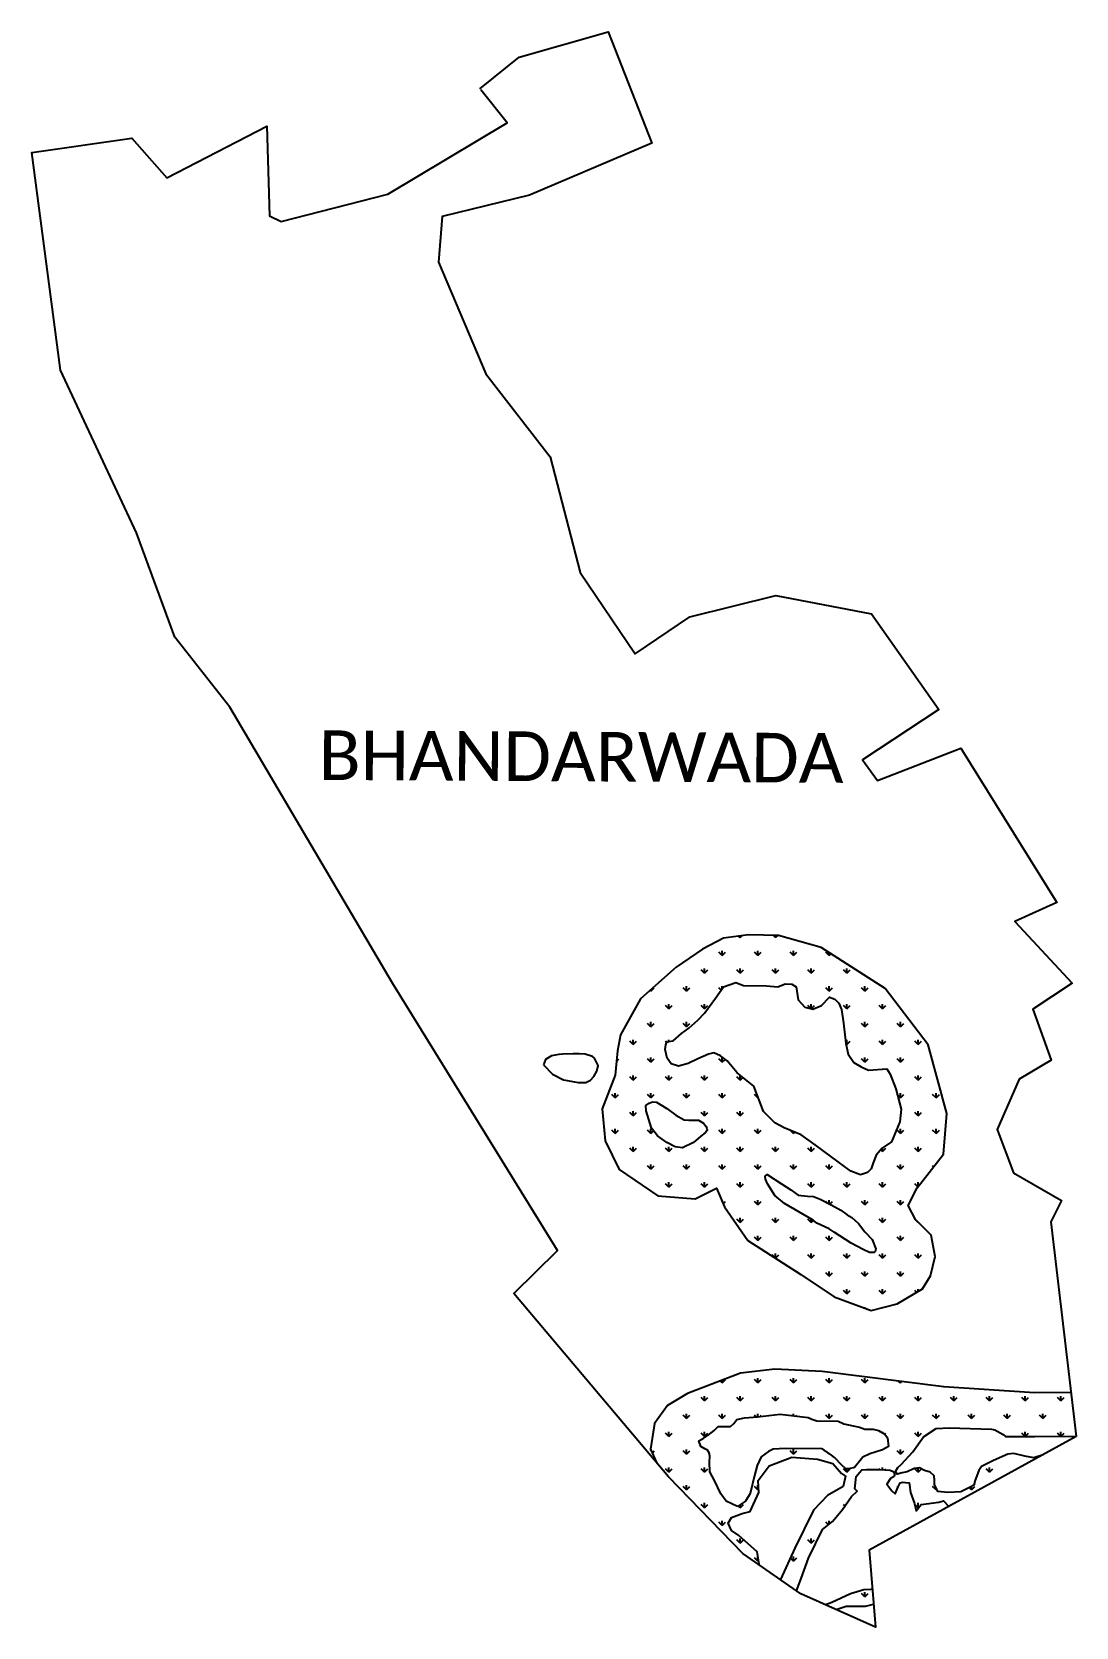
# Model space of a CAD drawing. Header units: metres. Extents: x 314978 to 316031, y 1897174 to 1898782.
import ezdxf

# ---------------------------------------------------------------- set-up
doc = ezdxf.new("R2010")
doc.units = ezdxf.units.M
for name, color, linetype in [('MANGROOVE BUFFER ZONE', 120, 'Continuous'), ('village', 3, 'Continuous'), ('VILLAGE NAME', 250, 'Continuous')]:
    doc.layers.add(name, color=color, linetype=linetype)

msp = doc.modelspace()

# ---------------------------------------------------------------- hatches: boundary and pattern name
at = {"layer": 'MANGROOVE BUFFER ZONE'}
h = msp.add_hatch(dxfattribs=at)
h.set_pattern_fill('GRASS', color=256)
h.paths.add_polyline_path([(315884.1, 1897528.4), (315888.8, 1897548), (315884.7, 1897569.4), (315869, 1897585.3), (315861.4, 1897599.4), (315870.4, 1897617.2), (315897.2, 1897651), (315900.5, 1897692), (315881.5, 1897761.2), (315838.1, 1897818.1), (315773.8, 1897859.3), (315730.6, 1897871.5), (315700.4, 1897872.1), (315675.4, 1897868.9), (315654.2, 1897857.7), (315627.5, 1897839.5), (315591.6, 1897807.5), (315571.6, 1897771.3), (315568.3, 1897755.2), (315566, 1897730.7), (315552.9, 1897696.8), (315555.9, 1897664.5), (315570.1, 1897635.7), (315609.2, 1897609.2), (315646.6, 1897606.1), (315668.2, 1897616.9), (315676.3, 1897597.9), (315699.9, 1897563.9), (315753.4, 1897529.6), (315786.7, 1897507.3), (315824.1, 1897493.5), (315850.5, 1897500.3), (315875.9, 1897515.4)])
h.paths.add_polyline_path([(315822.4, 1897552), (315816.1, 1897554.8), (315804.1, 1897561.5), (315787, 1897572.5), (315781.9, 1897575.8), (315769.3, 1897581.6), (315765.7, 1897584.5), (315736.9, 1897601.2), (315727.2, 1897609.5), (315719.7, 1897621.3), (315717.5, 1897625.9), (315717.2, 1897629), (315719.4, 1897630.6), (315733.8, 1897621.2), (315743.1, 1897615), (315750.6, 1897609.8), (315760, 1897608.7), (315766, 1897608.5), (315772.8, 1897605.6), (315783.7, 1897600), (315793.6, 1897594.7), (315799.8, 1897589.8), (315804.8, 1897587.3), (315811.4, 1897581.3), (315817.7, 1897572.6), (315825.3, 1897564.9), (315829, 1897555.7), (315827.8, 1897551.8)], flags=16)
h.paths.add_polyline_path([(315813.4, 1897630.3), (315803.8, 1897633.8), (315790.8, 1897643.2), (315767.6, 1897660.4), (315753.7, 1897670.4), (315736.6, 1897677.6), (315727, 1897682.6), (315715.7, 1897694.2), (315705.9, 1897719.5), (315688.9, 1897733.1), (315678.9, 1897745), (315672.2, 1897750.2), (315665.5, 1897753.3), (315660, 1897752), (315649.4, 1897747.3), (315639.6, 1897742.4), (315630, 1897739.7), (315622.4, 1897742.2), (315618.6, 1897747.7), (315616.4, 1897756.7), (315617.1, 1897761.3), (315617.9, 1897763.8), (315619.9, 1897764.6), (315624.4, 1897765.2), (315632.9, 1897772.8), (315640.3, 1897778.2), (315649.4, 1897786), (315656.2, 1897793.3), (315667.3, 1897808.4), (315675.3, 1897819.8), (315687.7, 1897824.1), (315695.3, 1897821.2), (315718.8, 1897820.9), (315730, 1897819.9), (315737.4, 1897822.9), (315744.1, 1897822.3), (315748.4, 1897819.6), (315750.6, 1897806.8), (315757.4, 1897799.4), (315765.5, 1897797.4), (315774.1, 1897801), (315782.1, 1897809.3), (315787.4, 1897807.3), (315791.5, 1897803.4), (315794.4, 1897797), (315796.4, 1897783.2), (315798.5, 1897762.7), (315800.8, 1897751.8), (315806.6, 1897743.5), (315813.9, 1897739), (315821.5, 1897735.9), (315840.1, 1897737), (315843.3, 1897731.7), (315848.9, 1897716.8), (315854.4, 1897696.5), (315852.9, 1897683.6), (315844.5, 1897663.5), (315835.3, 1897657.2), (315829.1, 1897650), (315826.1, 1897642.3), (315824.2, 1897636.3), (315820.3, 1897632.6)], flags=16)
h.paths.add_polyline_path([(315656.8, 1897672.4), (315652.3, 1897669.3), (315644.9, 1897662.7), (315633.8, 1897657.3), (315626.6, 1897658.5), (315618.2, 1897662.8), (315608.8, 1897669.6), (315602.8, 1897677.2), (315597.4, 1897694.8), (315596.9, 1897700), (315600.2, 1897702.5), (315603.6, 1897703.8), (315607.7, 1897703.5), (315618, 1897697), (315627.4, 1897690.5), (315635.7, 1897685.6), (315640.3, 1897685.4), (315650.2, 1897685.3), (315655.2, 1897682.3), (315657.7, 1897679), (315658.5, 1897677.1), (315659.1, 1897675.2)], flags=16)
h = msp.add_hatch(dxfattribs=at)
h.set_pattern_fill('GRASS', color=256)
h.paths.add_polyline_path([(316025.5, 1897410.7), (315988.7, 1897410.5), (315897.3, 1897416.4), (315774.6, 1897432), (315727, 1897434.2), (315692.3, 1897430.2), (315638.9, 1897409.9), (315618.7, 1897397.8), (315605.8, 1897379.6), (315601.6, 1897353.5), (315608.1, 1897339.5), (315619.7, 1897325.7), (315694.7, 1897248.3), (315711, 1897237.1), (315711.3, 1897238.1), (315709.1, 1897250), (315690.7, 1897266.5), (315683.2, 1897271.7), (315679.9, 1897279.1), (315683.3, 1897284.7), (315694.1, 1897288.8), (315702.3, 1897290.9), (315705.4, 1897298.3), (315711, 1897309.8), (315710.1, 1897321.9), (315721.4, 1897336.9), (315744.1, 1897345.5), (315770.1, 1897343.7), (315785.6, 1897339.2), (315794.3, 1897329.2), (315798.3, 1897326.5), (315795.8, 1897315.9), (315780.2, 1897306.8), (315766.1, 1897292.2), (315747.3, 1897253.9), (315732.7, 1897222.1), (315749, 1897210.9), (315753.5, 1897223.2), (315761.1, 1897243.6), (315775.1, 1897272.5), (315785.1, 1897280.7), (315795.4, 1897292.7), (315804.4, 1897305.8), (315810.2, 1897311.2), (315807.6, 1897313.7), (315809.1, 1897326.1), (315812.3, 1897330.1), (315814.7, 1897332.7), (315819.6, 1897333.2), (315832.3, 1897333), (315843.4, 1897332.5), (315846.9, 1897330.8), (315847.8, 1897327.8), (315847.5, 1897326.1), (315843.6, 1897324), (315840.1, 1897318.5), (315845.1, 1897311.6), (315848.4, 1897308.5), (315851.3, 1897315.6), (315853.3, 1897319.7), (315855.9, 1897320.3), (315858.7, 1897320.1), (315862.6, 1897319.7), (315862.9, 1897317.3), (315863.7, 1897309.9), (315867.9, 1897298.9), (315869.6, 1897291.6), (315874.4, 1897297.9), (315892.2, 1897300.3), (315897.1, 1897301.4), (315902.4, 1897295.9), (315997.6, 1897348.1), (315988, 1897344.9), (315979.1, 1897346.6), (315968.1, 1897349.3), (315961.8, 1897348.7), (315947.4, 1897342.3), (315939.3, 1897338.2), (315935.5, 1897336.2), (315932.7, 1897332.2), (315928.9, 1897322.4), (315927.7, 1897317.2), (315923.8, 1897315.3), (315914.6, 1897310.7), (315901.6, 1897309.9), (315891.4, 1897310.9), (315887.9, 1897318), (315888, 1897322.5), (315887.8, 1897326.8), (315883.7, 1897330.3), (315877.9, 1897332), (315872.8, 1897334.8), (315867.4, 1897334.3), (315860.5, 1897330.9), (315855.3, 1897329.9), (315851.6, 1897328.7), (315850.3, 1897328.4), (315848.6, 1897331.3), (315851, 1897335.1), (315854.4, 1897338.3), (315866, 1897351), (315876.8, 1897366), (315889.7, 1897374.4), (315902.8, 1897375.2), (315945.4, 1897373.9), (315948.8, 1897373), (315957.1, 1897368.4), (315959.5, 1897366.5), (315989.2, 1897366.3), (316030.7, 1897366.8)])
h.paths.add_polyline_path([(315790.9, 1897382), (315796.5, 1897379.2), (315806.1, 1897377.1), (315812.5, 1897375.8), (315817.6, 1897373.9), (315826, 1897373.9), (315831.6, 1897372.5), (315837.9, 1897368.8), (315840.5, 1897365.1), (315841.7, 1897356.4), (315835.5, 1897353), (315822.7, 1897348.8), (315815.8, 1897345.6), (315814.5, 1897343.9), (315807.5, 1897335.2), (315801.8, 1897333.9), (315798.7, 1897333.9), (315794.6, 1897337.6), (315787.3, 1897345.4), (315784.3, 1897347.7), (315776.7, 1897352.8), (315774.5, 1897354.1), (315737.5, 1897354.3), (315725.3, 1897353.5), (315720.5, 1897351.2), (315713.3, 1897345.9), (315709.3, 1897337.3), (315706.7, 1897327.2), (315702.2, 1897309.1), (315697.4, 1897301.1), (315689.4, 1897295.9), (315678.1, 1897301.3), (315672.6, 1897308.7), (315666.1, 1897322), (315661.5, 1897330.8), (315661.2, 1897340.4), (315661.6, 1897346.5), (315660.9, 1897350.1), (315659.1, 1897352.6), (315656.5, 1897353.9), (315652.3, 1897356.2), (315650.5, 1897361.9), (315654.8, 1897364.3), (315659.8, 1897367.9), (315665.9, 1897372.4), (315669.9, 1897376.5), (315675.9, 1897376.5), (315682.2, 1897376.5), (315685.8, 1897379.4), (315688.8, 1897383.7), (315696.6, 1897385.1), (315709.6, 1897386.4), (315732.4, 1897389), (315760.8, 1897385.6), (315764.4, 1897383.8), (315769.5, 1897382.2)], flags=16)
h.paths.add_polyline_path([(315825.2, 1897212.5), (315823.8, 1897212.2), (315816.6, 1897212), (315803.2, 1897207.7), (315784.4, 1897199), (315778.1, 1897196.8), (315788.9, 1897192), (315799, 1897195.5), (315818.4, 1897195.4), (315826.5, 1897197.4)])

# ---------------------------------------------------------------- linework, layer by layer
at = {"color": 3}
msp.add_lwpolyline([(315429.7, 1898725.2), (315469.3, 1898757)], dxfattribs=at)
at = {"layer": 'MANGROOVE BUFFER ZONE', "flags": 128}
for points in [[(315870.4, 1897617.2), (315897.2, 1897651), (315900.5, 1897692), (315881.5, 1897761.2), (315838.1, 1897818.1), (315773.8, 1897859.3), (315730.6, 1897871.5), (315700.4, 1897872.1), (315675.4, 1897868.9), (315654.2, 1897857.7), (315627.5, 1897839.5), (315591.6, 1897807.5), (315571.6, 1897771.3), (315568.3, 1897755.2), (315566, 1897730.7), (315552.9, 1897696.8), (315555.9, 1897664.5), (315570.1, 1897635.7), (315609.2, 1897609.2), (315646.6, 1897606.1), (315668.2, 1897616.9), (315676.3, 1897597.9), (315699.9, 1897563.9), (315753.4, 1897529.6), (315786.7, 1897507.3), (315824.1, 1897493.5), (315850.5, 1897500.3), (315875.9, 1897515.4), (315884.1, 1897528.4), (315888.8, 1897548), (315884.7, 1897569.4), (315869, 1897585.3), (315861.4, 1897599.4)], [(315813.4, 1897630.3), (315803.8, 1897633.8), (315790.8, 1897643.2), (315767.6, 1897660.4), (315753.7, 1897670.4), (315736.6, 1897677.6), (315727, 1897682.6), (315715.7, 1897694.2), (315705.9, 1897719.5), (315688.9, 1897733.1), (315678.9, 1897745), (315672.2, 1897750.2), (315665.5, 1897753.3), (315660, 1897752), (315649.4, 1897747.3), (315639.6, 1897742.4), (315630, 1897739.7), (315622.4, 1897742.2), (315618.6, 1897747.7), (315616.4, 1897756.7), (315617.1, 1897761.3), (315617.9, 1897763.8), (315619.9, 1897764.6), (315624.4, 1897765.2), (315632.9, 1897772.8), (315640.3, 1897778.2), (315649.4, 1897786), (315656.2, 1897793.3), (315667.3, 1897808.4), (315675.3, 1897819.8), (315687.7, 1897824.1), (315695.3, 1897821.2), (315718.8, 1897820.9), (315730, 1897819.9), (315737.4, 1897822.9), (315744.1, 1897822.3), (315748.4, 1897819.6), (315750.6, 1897806.8), (315757.4, 1897799.4), (315765.5, 1897797.4), (315774.1, 1897801), (315782.1, 1897809.3), (315787.4, 1897807.3), (315791.5, 1897803.4), (315794.4, 1897797), (315796.4, 1897783.2), (315798.5, 1897762.7), (315800.8, 1897751.8), (315806.6, 1897743.5), (315813.9, 1897739), (315821.5, 1897735.9), (315840.1, 1897737), (315843.3, 1897731.7), (315848.9, 1897716.8), (315854.4, 1897696.5), (315852.9, 1897683.6), (315844.5, 1897663.5), (315835.3, 1897657.2), (315829.1, 1897650), (315826.1, 1897642.3), (315824.2, 1897636.3), (315820.3, 1897632.6)], [(315494, 1897741), (315502.8, 1897731.8), (315514, 1897725.9), (315528.7, 1897723.4), (315536.4, 1897723.2), (315541.2, 1897725.5), (315544.7, 1897729.4), (315547.7, 1897734.8), (315549.1, 1897740.4), (315545.1, 1897748), (315543.2, 1897749.6), (315535.8, 1897751.9), (315529.9, 1897752.3), (315523.9, 1897752.1), (315513.3, 1897751.9), (315509.3, 1897751.4), (315501.8, 1897750.1), (315495.8, 1897746.6), (315494, 1897741)], [(315656.8, 1897672.4), (315652.3, 1897669.3), (315644.9, 1897662.7), (315633.8, 1897657.3), (315626.6, 1897658.5), (315618.2, 1897662.8), (315608.8, 1897669.6), (315602.8, 1897677.2), (315597.4, 1897694.8), (315596.9, 1897700), (315600.2, 1897702.5), (315603.6, 1897703.8), (315607.7, 1897703.5), (315618, 1897697), (315627.4, 1897690.5), (315635.7, 1897685.6), (315640.3, 1897685.4), (315650.2, 1897685.3), (315655.2, 1897682.3), (315657.7, 1897679), (315658.5, 1897677.1), (315658.9, 1897675.7), (315658.9, 1897675)], [(315804.8, 1897587.3), (315811.4, 1897581.3), (315817.7, 1897572.6), (315825.3, 1897564.9), (315829, 1897555.7), (315828.1, 1897552.9), (315827.1, 1897551.8), (315822.4, 1897552), (315816.1, 1897554.8), (315804.1, 1897561.5), (315787, 1897572.5), (315781.9, 1897575.8), (315769.3, 1897581.6), (315765.7, 1897584.5), (315736.9, 1897601.2), (315727.2, 1897609.5), (315719.7, 1897621.3), (315717.5, 1897625.9), (315717.2, 1897629), (315719.4, 1897630.6), (315733.8, 1897621.2), (315743.1, 1897615), (315750.6, 1897609.8), (315760, 1897608.7), (315766, 1897608.5), (315772.8, 1897605.6), (315783.7, 1897600), (315793.6, 1897594.7), (315799.8, 1897589.8)], [(315689.4, 1897295.9), (315678.1, 1897301.3), (315672.6, 1897308.7), (315666.1, 1897322), (315661.5, 1897330.8), (315661.2, 1897340.4), (315661.6, 1897346.5), (315660.9, 1897350.1), (315659.1, 1897352.6), (315656.5, 1897353.9), (315652.3, 1897356.2), (315650.5, 1897361.9), (315654.8, 1897364.3), (315659.8, 1897367.9), (315665.9, 1897372.4), (315669.9, 1897376.5), (315675.9, 1897376.5), (315682.2, 1897376.5), (315685.8, 1897379.4), (315688.8, 1897383.7), (315696.6, 1897385.1), (315709.6, 1897386.4), (315732.4, 1897389), (315760.8, 1897385.6), (315764.4, 1897383.8), (315769.5, 1897382.2), (315790.9, 1897382), (315796.5, 1897379.2), (315806.1, 1897377.1), (315812.5, 1897375.8), (315817.6, 1897373.9), (315826, 1897373.9), (315831.6, 1897372.5), (315837.9, 1897368.8), (315840.5, 1897365.1), (315841.7, 1897356.4), (315835.5, 1897353), (315822.7, 1897348.8), (315815.8, 1897345.6), (315814.5, 1897343.9), (315807.5, 1897335.2), (315801.8, 1897333.9), (315798.7, 1897333.9), (315794.6, 1897337.6), (315787.3, 1897345.4), (315784.3, 1897347.7), (315776.7, 1897352.8), (315774.5, 1897354.1), (315737.5, 1897354.3), (315725.3, 1897353.5), (315720.5, 1897351.2), (315713.3, 1897345.9), (315709.3, 1897337.3), (315706.7, 1897327.2), (315702.2, 1897309.1), (315697.4, 1897301.1)]]:
    msp.add_lwpolyline(points, close=True, dxfattribs=at)
for points in [[(316025.5, 1897410.7), (315988.7, 1897410.5), (315897.3, 1897416.4), (315774.6, 1897432), (315727, 1897434.2), (315692.3, 1897430.2), (315638.9, 1897409.9), (315618.7, 1897397.8), (315605.8, 1897379.6), (315601.6, 1897353.5), (315608.1, 1897339.5)], [(315997.6, 1897348.1), (315988, 1897344.9), (315979.1, 1897346.6), (315968.1, 1897349.3), (315961.8, 1897348.7), (315947.4, 1897342.3), (315939.3, 1897338.2), (315935.5, 1897336.2), (315932.7, 1897332.2), (315928.9, 1897322.4), (315927.7, 1897317.2), (315923.8, 1897315.3), (315914.6, 1897310.7), (315901.6, 1897309.9), (315891.4, 1897310.9), (315887.9, 1897318), (315888, 1897322.5), (315887.8, 1897326.8), (315883.7, 1897330.3), (315877.9, 1897332), (315872.8, 1897334.8), (315867.4, 1897334.3), (315860.5, 1897330.9), (315855.3, 1897329.9), (315851.6, 1897328.7), (315850.3, 1897328.4), (315848.6, 1897331.3), (315851, 1897335.1), (315854.4, 1897338.3), (315866, 1897351), (315876.8, 1897366), (315889.7, 1897374.4), (315902.8, 1897375.2), (315945.4, 1897373.9), (315948.8, 1897373), (315957.1, 1897368.4), (315959.5, 1897366.5), (315989.2, 1897366.3), (316030.7, 1897366.8)], [(315711, 1897237.1), (315711.3, 1897238.1), (315709.1, 1897250), (315690.7, 1897266.5), (315683.2, 1897271.7), (315679.9, 1897279.1), (315683.3, 1897284.7), (315694.1, 1897288.8), (315702.3, 1897290.9), (315705.4, 1897298.3), (315711, 1897309.8), (315710.1, 1897321.9), (315721.4, 1897336.9), (315744.1, 1897345.5), (315770.1, 1897343.7), (315785.6, 1897339.2), (315794.3, 1897329.2), (315798.3, 1897326.5), (315795.8, 1897315.9), (315780.2, 1897306.8), (315766.1, 1897292.2), (315747.3, 1897253.9), (315732.7, 1897222.1)], [(315748.9, 1897210.8), (315753.5, 1897223.2), (315761.1, 1897243.6), (315775.1, 1897272.5), (315785.1, 1897280.7), (315795.4, 1897292.7), (315804.4, 1897305.8), (315810.2, 1897311.2), (315807.6, 1897313.7), (315809.1, 1897326.1), (315812.3, 1897330.1), (315814.7, 1897332.7), (315819.6, 1897333.2), (315832.3, 1897333), (315843.4, 1897332.5), (315846.9, 1897330.8), (315847.8, 1897327.8), (315847.5, 1897326.1), (315843.6, 1897324), (315840.1, 1897318.5), (315845.1, 1897311.6), (315848.4, 1897308.5), (315851.3, 1897315.6), (315853.3, 1897319.7), (315855.9, 1897320.3), (315858.7, 1897320.1), (315862.6, 1897319.7), (315862.9, 1897317.3), (315863.7, 1897309.9), (315867.9, 1897298.9), (315869.6, 1897291.6), (315874.4, 1897297.9), (315892.2, 1897300.3), (315897.1, 1897301.4), (315902.6, 1897295.7)], [(315825.2, 1897212.5), (315823.8, 1897212.2), (315816.6, 1897212), (315803.2, 1897207.7), (315784.4, 1897199), (315778.1, 1897196.8)], [(315788.9, 1897192), (315799, 1897195.5), (315818.4, 1897195.4), (315826.5, 1897197.4)]]:
    msp.add_lwpolyline(points, dxfattribs=at)
at = {"layer": 'village', "color": 3}
for points in [[(315469.3, 1898757, 0), (315559, 1898782.5, 0), (315602.9, 1898670.3, 0), (315479.6, 1898617.8, 0), (315391.6, 1898596.4, 0), (315388.1, 1898550.2, 0), (315435.7, 1898437.7, 0), (315500.7, 1898354.2, 0), (315530.9, 1898237.5, 0), (315586.4, 1898155.6, 0), (315641.3, 1898192.9, 0), (315728.1, 1898214.3, 0), (315824.4, 1898195.7, 0), (315892.3, 1898099.3, 0), (315815.3, 1898048.7, 0), (315830.6, 1898027.8, 0), (315914.6, 1898060.4, 0), (316011.2, 1897904.7, 0), (315969, 1897885.6, 0), (316026.8, 1897823.3, 0), (315987.2, 1897797.3, 0), (316005.5, 1897745.8, 0), (315973.4, 1897726.8, 0), (315951.3, 1897675.8, 0), (315967.6, 1897632.1, 0), (316015.9, 1897604.5, 0), (316005.1, 1897583, 0), (316030.7, 1897366.3, 0)], [(316030.7, 1897366.3, 0), (315822, 1897251.9, 0), (315828.4, 1897174.3, 0), (315753.3, 1897207.9, 0), (315694.7, 1897248.3, 0), (315619.7, 1897325.7, 0), (315464, 1897510.6, 0), (315507.8, 1897554, 0), (315341.6, 1897823.4, 0), (315177.6, 1898101.7, 0), (315122.2, 1898172.3, 0), (315083.6, 1898277.3, 0), (315006.9, 1898441.6, 0), (314978.1, 1898660.8, 0), (315078.7, 1898675.5, 0), (315114.2, 1898635.4, 0), (315214.9, 1898687.3, 0), (315217.6, 1898596.9, 0), (315229.4, 1898591.4, 0), (315336.9, 1898618.9, 0), (315457.2, 1898690.7, 0), (315430.6, 1898724.1, 0)]]:
    msp.add_polyline3d(points, dxfattribs=at)

# ---------------------------------------------------------------- texts
at = {"layer": 'VILLAGE NAME', "insert": (315267.3, 1898078.4), "char_height": 50, "attachment_point": 1, "rotation": 359.6762}
msp.add_mtext_dynamic_manual_height_columns('{\\fCalibri|b0|i0|c0|p34;BHANDARWADA}', width=1377.028, gutter_width=520.2, heights=[0], dxfattribs=at)

doc.saveas('drawing.dxf')
